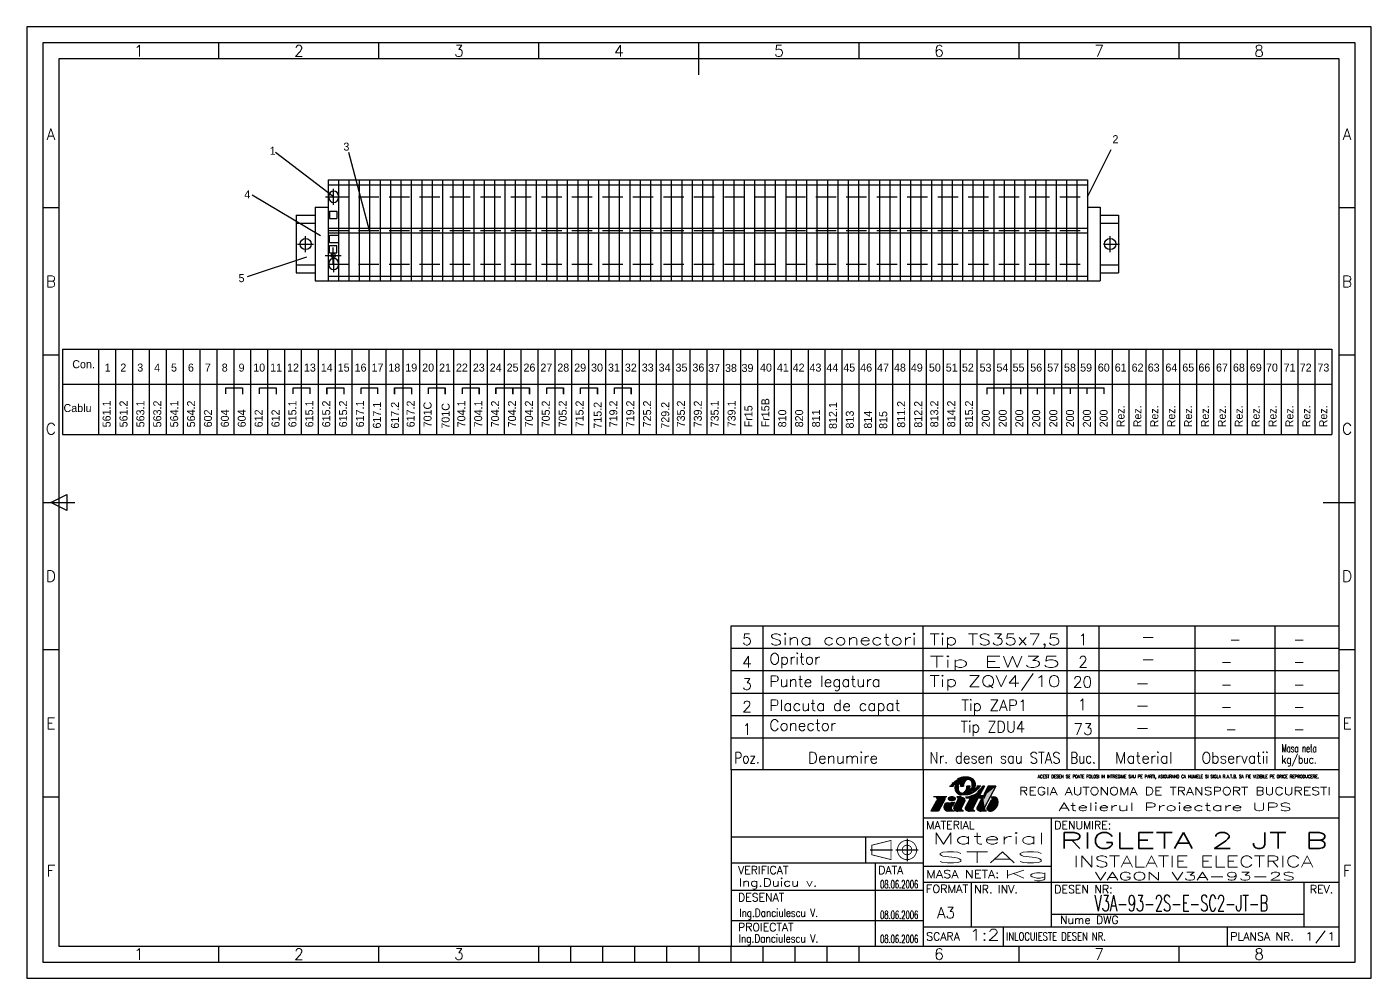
# Model space of a CAD drawing. Header units: millimetres. Extents: x 58 to 478, y 12 to 309.
import ezdxf
from ezdxf.enums import TextEntityAlignment as Align

# ---------------------------------------------------------------- set-up
doc = ezdxf.new("R2010")
doc.units = ezdxf.units.MM
doc.linetypes.add('DASHED2', pattern=[9.525, 6.35, -3.175])
doc.layers.add('LIN_GR', color=3, linetype='Continuous')
doc.layers.add('LIN_SUB', color=7, linetype='Continuous')
doc.styles.add('ISO', font='SIMPLEX.SHX')
doc.styles.add('ISOCP', font='SIMPLEX.SHX')
doc.styles.add('ROMANC', font='romanc')

# ---------------------------------------------------------------- blocks, each defined once
blk = doc.blocks.new('ind3_12')
at = {"color": 70}
for p, q in [((0, 55), (-190, 55)), ((-190, 55), (-190, 0)), ((-130, 55), (-130, 0)), ((-130, 40), (0, 40)), ((-190, 26), (-130, 26))]:
    blk.add_line(p, q, dxfattribs=at)
at = {"color": 40}
for p, q in [((-122.56, 46.63), (-126.68, 46.63)), ((-121.71, 49.9), (-120.46, 49.9)), ((-118.05, 46.63), (-119.46, 46.63)), ((-118.34, 49.9), (-117.36, 49.9)), ((-115.18, 46.28), (-116.74, 43.36)), ((-116.7, 46.63), (-116.29, 46.65)), ((-116.6, 46.28), (-115.18, 46.28)), ((-115.31, 49.9), (-116.29, 49.9)), ((-116.29, 46.65), (-115.69, 46.73)), ((-115.69, 46.73), (-115.27, 46.82)), ((-115.27, 46.82), (-114.78, 46.97)), ((-114.78, 46.97), (-114.27, 47.24)), ((-112.77, 46.28), (-114.38, 43.26)), ((-111.94, 49.9), (-113.19, 49.9)), ((-112.95, 48.16), (-112.68, 48.4)), ((-112.77, 46.28), (-111.36, 46.28)), ((-112.68, 48.4), (-112.61, 48.47)), ((-110.84, 49.9), (-112.41, 46.97)), ((-112.41, 46.97), (-110.99, 46.97)), ((-110.84, 49.9), (-111.36, 49.9)), ((-110.99, 46.97), (-111.36, 46.28)), ((-110.41, 47.32), (-111.15, 45.93)), ((-109.64, 49.9), (-111.01, 47.32)), ((-111.01, 47.32), (-110.41, 47.32)), ((-107.23, 49.9), (-110.77, 43.26)), ((-107.23, 49.9), (-109.64, 49.9)), ((-108.78, 46.63), (-108.09, 46.63)), ((-125.82, 45.38), (-127.54, 42.15)), ((-125.13, 42.15), (-127.54, 42.15)), ((-123.11, 45.94), (-125.13, 42.15)), ((-120.23, 42.15), (-122.21, 42.15)), ((-120.12, 44.91), (-120.81, 43.6)), ((-119.12, 45.67), (-120.36, 43.36)), ((-117.39, 42.15), (-119.15, 42.15)), ((-116.85, 45.42), (-118, 43.26)), ((-117.39, 42.15), (-117.72, 42.33)), ((-113.77, 42.15), (-115.53, 42.15)), ((-113.77, 42.15), (-114.1, 42.33)), ((-111.75, 45.93), (-113.13, 43.36)), ((-110.16, 42.15), (-111.92, 42.15)), ((-111.75, 45.93), (-111.15, 45.93)), ((-110.16, 42.15), (-110.49, 42.33)), ((-108.74, 45.59), (-109.99, 43.26))]:
    blk.add_line(p, q, dxfattribs=at)
at = {"color": 240}
for p, q in [((-90, 40), (-90, 6)), ((-130, 34), (-190, 34)), ((-148, 34), (-148, 26)), ((-146.5, 30), (-139.5, 30)), ((-138.5, 30), (-131.5, 30)), ((-135, 33.5), (-135, 26.5)), ((-145, 26), (-145, 0)), ((-130, 25), (-90, 25)), ((-190, 17.5), (-130, 17.5)), ((-130, 20), (0, 20)), ((-115, 20), (-115, 6)), ((-11, 20), (-11, 6)), ((-90, 10), (-11, 10)), ((-190, 8), (-130, 8)), ((-130, 6), (0, 6)), ((-105, 6), (-105, 0)), ((-35, 6), (-35, 0))]:
    blk.add_line(p, q, dxfattribs=at)
at = {"color": 40}
for points in [[(-114.74, 49.9, 0.04888), (-114.64, 50.37, 0.067418), (-114.64, 50.71, 0.012512), (-114.71, 51.12, 0.046313), (-114.74, 51.23, 0.02866), (-114.83, 51.43, 0.04799), (-114.9, 51.53, 0.027533), (-115.01, 51.65, 0.02878), (-115.12, 51.74, 0.020408), (-115.27, 51.85, 0.028785), (-115.38, 51.91, 0.02307), (-115.48, 51.96, 0.025276), (-115.58, 51.99, 0.029587), (-115.69, 52.01, 0.0261), (-115.8, 52.02, 0.034106), (-115.93, 52.02, 0.03305), (-116.05, 52, 0.031407), (-116.17, 51.97, 0.027201), (-116.3, 51.91, 0.027571), (-116.45, 51.82, 0.032433), (-116.58, 51.73, 0.017982), (-116.7, 51.62, 0.025528), (-116.79, 51.53, 0.009898), (-116.89, 51.41, 0.014131), (-116.96, 51.31, 0.005952), (-117.02, 51.22, 0.007874), (-117.06, 51.15, 0.013516), (-117.13, 51.03, 0.012262), (-117.2, 50.9, 0.010996), (-117.25, 50.78, 0.020912), (-117.28, 50.71, 0.006638), (-117.28, 50.69, 0.003922), (-117.3, 50.64, 0.014081), (-117.33, 50.52, 0.011261), (-117.36, 50.37, 0.018498), (-117.36, 50.34, 0.00311), (-117.38, 50.18, 0.039527), (-117.38, 50.07, 0.0256), (-117.36, 49.9)], [(-113.68, 49.9, 0.047001), (-113.61, 50.39, 0.072657), (-113.64, 50.71, 0.024176), (-113.81, 51.3, 0.05712), (-113.92, 51.53, 0.02409), (-114.05, 51.71, 0.014395), (-114.28, 51.99, 0.046768), (-114.45, 52.15, 0.031027), (-114.74, 52.35)], [(-119.97, 49.9, 0.047001), (-120.05, 49.4, 0.072657), (-120.01, 49.08, 0.024176), (-119.84, 48.49, 0.05712), (-119.73, 48.26, 0.02409), (-119.6, 48.09, 0.014395), (-119.38, 47.81, 0.046768), (-119.2, 47.65, 0.031027), (-118.91, 47.44)], [(-118.91, 49.9, 0.04888), (-119.02, 49.43, 0.067418), (-119.01, 49.08, 0.012512), (-118.94, 48.67, 0.046313), (-118.91, 48.56, 0.02866), (-118.82, 48.37, 0.04799), (-118.75, 48.26, 0.027533), (-118.64, 48.15, 0.02878), (-118.53, 48.05, 0.020408), (-118.39, 47.95, 0.028785), (-118.28, 47.88, 0.02307), (-118.17, 47.84, 0.025276), (-118.07, 47.8, 0.029587), (-117.97, 47.78, 0.0261), (-117.85, 47.77, 0.034106), (-117.73, 47.77, 0.03305), (-117.6, 47.79, 0.031407), (-117.48, 47.83, 0.027201), (-117.36, 47.88, 0.027571), (-117.2, 47.97, 0.032433), (-117.07, 48.06, 0.017982), (-116.95, 48.18, 0.025528), (-116.87, 48.26, 0.009898), (-116.76, 48.39, 0.014131), (-116.7, 48.48, 0.005952), (-116.63, 48.57, 0.007874), (-116.59, 48.64, 0.013516), (-116.52, 48.76, 0.012262), (-116.45, 48.9, 0.010996), (-116.4, 49.02, 0.020912), (-116.38, 49.08, 0.006638), (-116.37, 49.11, 0.003922), (-116.35, 49.16, 0.014081), (-116.32, 49.28, 0.011261), (-116.29, 49.42, 0.018498), (-116.29, 49.45, 0.00311), (-116.27, 49.61, 0.039527), (-116.27, 49.73, 0.0256), (-116.29, 49.9)]]:
    blk.add_lwpolyline(points, format="xyb", dxfattribs=at)
at = {"color": 40, "flags": 128}
blk.add_lwpolyline([(-108.71, 42.18, 0.07519), (-108.1, 42.37, 0.103495), (-107.27, 43.01, 0.091904), (-106.74, 43.94, 0.085107), (-106.54, 45.08, 0.085107)], format="xyb", dxfattribs=at)
at = {"color": 240}
for points in [[(-146, 31.5, 0.25, 0.25, 0), (-140, 33, 0.25, 0.25, 0), (-140, 27, 0.25, 0.25, 0), (-146, 28.5, 0.25, 0.25, 0)], [(-135, 31.5, 0.25, 0.25, 1), (-135, 28.5, 0.25, 0.25, 1)]]:
    blk.add_lwpolyline(points, format="xyseb", close=True, dxfattribs=at)
blk.add_lwpolyline([(-135, 33, 0.25, 0.25, 1), (-135, 27, 0.25, 0.25, 1), (-135, 33, 0.25, 0.25, 1)], format="xyseb", dxfattribs=at)
at = {"color": 40}
for centre, radius, start, end in [((-96.55, 26.7), 34.29, 134.6817, 135.4865), ((-117.71, 49.53), 2.3, 144.0002, 170.76), ((-117.8, 49.83), 2.74, 113.911, 122.24), ((-115.81, 45.34), 7.65, 108.9325, 113.911), ((-115.07, 49.86), 3.27, 161.7905, 179.2848), ((-117.59, 50.52), 2.17, 96.8211, 108.9325), ((-116.41, 40.67), 12.1, 91.6964, 96.8211), ((-116.61, 47.25), 5.51, 78.6042, 91.6964), ((-116, 50.28), 2.42, 58.8019, 78.6042), ((-119.73, 46), 0.689, 331.9275, 66.4849), ((-117.66, 49.52), 2.42, 238.8019, 258.6042), ((-118.58, 49.94), 3.27, 341.7905, 359.2848), ((-115.94, 50.27), 2.3, 324.0002, 350.76), ((-145.94, 81.79), 47.13, 315, 315.973), ((-113.12, 49.86), 0.893, 316.8981, 318.6566), ((-115.09, 51.98), 4.23, 315.973, 321.3402), ((-122.28, 57.73), 13.43, 321.3402, 324.353), ((-108.09, 45.08), 1.55, 0, 90), ((-122.21, 43.44), 1.29, 94.5979, 270), ((-177.94, 750.15), 707.62, 274.50891, 274.68697), ((-120.23, 42.84), 0.689, 201.8729, 270), ((-119.75, 43.03), 0.689, 151.9275, 234.4615), ((-119.15, 43.87), 1.72, 234.4615, 270), ((-117.39, 42.94), 0.689, 151.9275, 241.9275), ((-116.14, 43.03), 0.689, 151.9275, 234.4615), ((-115.53, 43.87), 1.72, 234.4615, 270), ((-113.78, 42.94), 0.689, 151.9275, 241.9275), ((-112.52, 43.03), 0.689, 151.9275, 234.4615), ((-111.92, 43.87), 1.72, 234.4615, 270), ((-110.16, 42.94), 0.689, 151.9275, 241.9275), ((-109.38, 42.94), 0.689, 151.9275, 242.7821), ((-108.99, 43.7), 1.55, 242.7821, 280.2311)]:
    blk.add_arc(centre, radius, start, end, dxfattribs=at)
blk.add_point((0, 0))
for points in [[(-121.71, 49.9), (-120.46, 49.9), (-121.21, 50.52), (-120.18, 50.33)], [(-121.21, 50.52), (-120.18, 50.33), (-120.72, 51.03), (-119.93, 50.59)], [(-120.72, 51.03), (-119.93, 50.59), (-120.22, 51.49), (-119.57, 50.88)], [(-120.22, 51.49), (-119.57, 50.88), (-119.6, 51.93), (-118.18, 50.88)], [(-119.84, 50.38), (-118.6, 50.45), (-119.97, 49.9), (-118.91, 49.9)], [(-119.57, 50.88), (-118.18, 50.88), (-119.84, 50.38), (-118.6, 50.45)], [(-119.6, 51.93), (-118.18, 50.88), (-118.87, 52.35), (-118.18, 50.88)], [(-118.87, 52.35), (-118.18, 50.88), (-118.21, 52.6), (-118.18, 50.88)], [(-117.31, 50.61), (-118.27, 50.54), (-117.37, 50.27), (-118.32, 50.22)], [(-117.09, 51.1), (-118.18, 50.88), (-117.31, 50.61), (-118.27, 50.54)], [(-118.21, 52.6), (-118.18, 50.88), (-117.81, 52.68), (-118.18, 50.88)], [(-116.87, 52.76), (-118.18, 50.88), (-116.31, 52.75), (-118.18, 50.88)], [(-117.81, 52.68), (-118.18, 50.88), (-116.87, 52.76), (-118.18, 50.88)], [(-116.08, 51.99), (-116.31, 52.75), (-116.62, 51.7), (-118.18, 50.88)], [(-116.62, 51.7), (-118.18, 50.88), (-117.09, 51.1), (-118.18, 50.88)], [(-115.84, 51.99), (-116.08, 51.99), (-116.32, 51.86)], [(-116.31, 52.75), (-115.41, 52.63), (-115.84, 52.71)], [(-115.54, 51.98), (-115.41, 52.63), (-116.08, 51.99), (-116.31, 52.75)], [(-115.84, 51.99), (-115.54, 51.98), (-115.91, 51.97), (-115.51, 51.96)], [(-115.73, 51.96), (-115.33, 51.85), (-115.51, 51.96)], [(-115.09, 51.72), (-114.87, 52.42), (-115.54, 51.98), (-115.41, 52.63)], [(-115.41, 52.63), (-114.87, 52.42), (-115.11, 52.53)], [(-114.87, 51.48), (-114.18, 51.87), (-115.09, 51.72), (-114.87, 52.42)], [(-114.87, 52.42), (-114.18, 51.87), (-114.48, 52.17)], [(-114.68, 50.99), (-113.86, 51.41), (-114.87, 51.48), (-114.18, 51.87)], [(-114.63, 50.55), (-113.67, 50.85), (-114.68, 50.99), (-113.86, 51.41)], [(-114.65, 50.25), (-113.62, 50.26), (-114.63, 50.55), (-113.67, 50.85)], [(-113.67, 50.85), (-113.62, 50.26), (-113.61, 50.56)], [(-126.68, 46.63), (-122.56, 46.63), (-126.26, 46.53), (-122.84, 46.34)], [(-126.26, 46.53), (-122.84, 46.34), (-125.96, 46.29), (-123.05, 46.05)], [(-123.05, 46.05), (-125.96, 46.29), (-123.11, 45.94), (-125.77, 45.87)], [(-122.2, 46.34), (-122.22, 45.73), (-122.28, 46.18), (-122.28, 45.84)], [(-122.07, 46.5), (-122.04, 45.53), (-122.2, 46.34), (-122.22, 45.73)], [(-121.94, 46.59), (-121.9, 45.43), (-122.07, 46.5), (-122.04, 45.53)], [(-121.78, 46.68), (-121.71, 45.34), (-121.94, 46.59), (-121.9, 45.43)], [(-121.62, 46.75), (-121.56, 45.28), (-121.78, 46.68), (-121.71, 45.34)], [(-121.46, 46.79), (-121.43, 45.25), (-121.62, 46.75), (-121.56, 45.28)], [(-121.33, 46.82), (-121.31, 45.23), (-121.46, 46.79), (-121.43, 45.25)], [(-121.21, 46.83), (-121.2, 45.22), (-121.33, 46.82), (-121.31, 45.23)], [(-121.21, 46.83), (-121.1, 46.84), (-121.09, 45.21)], [(-121.09, 45.21), (-120.9, 45.21), (-121.21, 46.83), (-121.2, 45.22)], [(-121.1, 46.84), (-120.91, 46.84), (-121.09, 45.21), (-120.9, 45.21)], [(-120.9, 45.21), (-120.91, 46.84), (-120.81, 45.22), (-120.81, 46.83)], [(-120.81, 45.22), (-120.81, 46.83), (-120.68, 45.23), (-120.69, 46.82)], [(-120.68, 45.23), (-120.69, 46.82), (-120.56, 45.25), (-120.55, 46.79)], [(-120.56, 45.25), (-120.55, 46.79), (-120.42, 45.29), (-120.43, 46.76)], [(-120.42, 45.29), (-120.43, 46.76), (-120.27, 45.34), (-120.27, 46.7)], [(-120.27, 45.34), (-120.27, 46.7), (-120.14, 45.41), (-120.13, 46.63)], [(-120.14, 45.41), (-120.13, 46.63), (-119.97, 45.52), (-119.99, 46.54)], [(-119.97, 49.9), (-118.91, 49.9), (-120.05, 49.4), (-119, 49.53)], [(-120.05, 49.4), (-119, 49.53), (-119.94, 48.79), (-119, 49.02)], [(-120.05, 49.4), (-119.94, 48.79), (-120.04, 49.24)], [(-120.04, 49.24), (-119.94, 48.79), (-120.03, 49.13)], [(-119.97, 45.52), (-119.99, 46.54), (-119.84, 45.65), (-119.88, 46.44)], [(-119.94, 48.79), (-119, 49.02), (-119.72, 48.25), (-118.92, 48.6)], [(-119.84, 45.65), (-119.88, 46.44), (-119.74, 45.8), (-119.77, 46.3)], [(-119.74, 45.8), (-119.77, 46.3), (-119.71, 45.9), (-119.72, 46.2)], [(-119.72, 48.25), (-118.92, 48.6), (-119.33, 47.76), (-118.75, 48.27)], [(-119.72, 46.2), (-119.71, 45.9), (-119.7, 46.13), (-119.69, 46.02)], [(-119.46, 46.63), (-118.05, 46.63), (-119.08, 46.21), (-117.05, 46.31)], [(-119.33, 47.76), (-118.75, 48.27), (-118.77, 47.37), (-118.43, 47.98)], [(-119.25, 46.4), (-119.09, 46.04), (-119.08, 46.21)], [(-119.08, 46.21), (-117.05, 46.31), (-119.12, 45.67), (-116.78, 45.9)], [(-118.77, 47.37), (-118.43, 47.98), (-118.32, 47.19), (-118.12, 47.82)], [(-117.37, 50.27), (-118.32, 50.22), (-117.36, 49.9), (-118.34, 49.9)], [(-118.32, 47.19), (-118.12, 47.82), (-117.71, 47.07), (-117.72, 47.77)], [(-118.05, 46.63), (-117.05, 46.31), (-117.7, 46.59), (-117.41, 46.5)], [(-117.71, 47.07), (-117.72, 47.77), (-117.14, 47.03), (-117.33, 47.9)], [(-117.14, 47.03), (-117.33, 47.9), (-116.45, 47.06), (-117.04, 48.09)], [(-117.05, 46.31), (-116.78, 45.9), (-116.88, 46.12)], [(-116.45, 47.06), (-117.04, 48.09), (-115.94, 47.1), (-116.74, 48.42)], [(-116.7, 48.48), (-115.12, 47.31), (-116.74, 48.42)], [(-116.7, 48.48), (-116.7, 48.48), (-116.74, 48.42)], [(-115.94, 47.1), (-116.74, 48.42), (-115.12, 47.31), (-116.74, 48.42)], [(-115.18, 46.28), (-112.77, 46.28), (-116.74, 43.36), (-114.38, 43.26)], [(-116.45, 48.9), (-115.12, 47.31), (-116.7, 48.48)], [(-116.22, 46.66), (-116.7, 46.63), (-116.6, 46.28)], [(-116.6, 46.28), (-111.36, 46.28), (-116.22, 46.66), (-112.41, 46.97)], [(-116.4, 49.03), (-115.48, 48.92), (-116.45, 48.9), (-115.12, 47.31)], [(-116.29, 49.44), (-115.35, 49.44), (-116.4, 49.03), (-115.48, 48.92)], [(-116.29, 49.9), (-115.31, 49.9), (-116.29, 49.44), (-115.35, 49.44)], [(-116.22, 46.66), (-115.25, 46.82), (-115, 46.76)], [(-115.48, 48.92), (-114.09, 48.92), (-115.01, 49.4), (-113.85, 49.33)], [(-115.48, 48.92), (-114.59, 48.13), (-115.12, 47.31)], [(-115.48, 48.92), (-114.09, 48.92), (-114.18, 47.78), (-115.12, 47.31)], [(-115.25, 46.82), (-114.79, 46.97), (-115, 46.76)], [(-115.01, 49.4), (-113.85, 49.33), (-114.75, 49.87), (-113.72, 49.72)], [(-115, 46.76), (-115, 46.76), (-114.79, 46.97), (-114.45, 46.8)], [(-114.35, 47.19), (-112.41, 46.97), (-114.79, 46.97), (-114.45, 46.8)], [(-114.75, 49.87), (-113.72, 49.72), (-114.65, 50.25), (-113.62, 50.26)], [(-114.09, 48.92), (-114.18, 47.78), (-114.59, 48.13)], [(-113.9, 47.46), (-112.41, 46.97), (-114.35, 47.19), (-112.41, 46.97)], [(-114.09, 48.92), (-113.61, 48.17), (-114.18, 47.78)], [(-113.69, 49.23), (-112.95, 48.75), (-114.09, 48.92), (-113.61, 48.17)], [(-113.49, 47.75), (-113.9, 47.46), (-112.41, 46.97)], [(-113.4, 49.55), (-112.44, 49.28), (-113.69, 49.23), (-112.95, 48.75)], [(-113.03, 48.1), (-112.41, 46.97), (-113.49, 47.75), (-112.41, 46.97)], [(-113.19, 49.9), (-111.94, 49.9), (-113.4, 49.55), (-112.44, 49.28)], [(-112.65, 48.42), (-112.41, 46.97), (-113.03, 48.1), (-112.41, 46.97)], [(-112.22, 48.86), (-112.41, 46.97), (-112.65, 48.42), (-112.41, 46.97)], [(-111.36, 49.9), (-110.84, 49.9), (-111.76, 49.37), (-112.41, 46.97)], [(-111.76, 49.37), (-112.41, 46.97), (-112.22, 48.86), (-112.41, 46.97)], [(-112.41, 46.97), (-110.99, 46.97), (-111.36, 46.28)], [(-110.41, 47.32), (-107.23, 49.9), (-111.15, 45.93), (-110.73, 43.34)], [(-109.64, 49.9), (-107.23, 49.9), (-111.01, 47.32), (-110.41, 47.32)], [(-108.78, 46.63), (-108.43, 46.63), (-108.69, 46.43), (-108.49, 46.44)], [(-108.74, 45.59), (-108.09, 46.63), (-108.66, 45.8)], [(-108.74, 45.59), (-106.98, 46.16), (-108.09, 46.63)], [(-108.69, 46.43), (-108.49, 46.44), (-108.64, 46.23), (-108.56, 46.21)], [(-108.43, 46.63), (-108.63, 46.02), (-108.09, 46.63), (-108.66, 45.8)], [(-108.66, 45.8), (-108.66, 45.8), (-108.43, 46.63), (-108.63, 46.02)], [(-108.64, 46.23), (-108.56, 46.21), (-108.63, 46.02)], [(-108.09, 46.63), (-106.98, 46.16), (-107.61, 46.55), (-107.23, 46.37)], [(-125.82, 45.38), (-123.11, 45.94), (-127.54, 42.15), (-125.13, 42.15)], [(-125.76, 45.63), (-123.11, 45.94), (-125.82, 45.38)], [(-125.77, 45.87), (-123.11, 45.94), (-125.76, 45.63), (-123.11, 45.94)], [(-123.17, 44.3), (-120.81, 43.6), (-123.49, 43.38), (-120.95, 43.16)], [(-123.17, 44.3), (-123.49, 43.38), (-123.29, 44.14), (-123.45, 43.79)], [(-123.49, 43.38), (-120.95, 43.16), (-123.49, 43.38), (-120.87, 42.58)], [(-123.49, 43.38), (-123.1, 42.51), (-123.42, 43), (-123.25, 42.69)], [(-123.49, 43.38), (-120.87, 42.58), (-123.1, 42.51), (-120.62, 42.27)], [(-122.31, 44.73), (-120.12, 44.91), (-123.17, 44.3), (-120.81, 43.6)], [(-122.31, 44.73), (-123.17, 44.3), (-122.7, 44.64), (-123.04, 44.43)], [(-123.1, 42.51), (-122.21, 42.15), (-122.93, 42.37), (-122.61, 42.22)], [(-123.1, 42.51), (-120.62, 42.27), (-122.21, 42.15), (-120.23, 42.15)], [(-122.28, 46.18), (-122.28, 45.84), (-122.31, 46.03)], [(-120.42, 42.88), (-120.36, 43.36), (-120.43, 43.1)], [(-120.36, 43.36), (-116.85, 45.42), (-120.42, 42.88), (-118, 43.26)], [(-120.42, 42.88), (-118, 43.26), (-120.15, 42.47), (-118.06, 42.75)], [(-120.15, 42.47), (-120.42, 42.88), (-120.32, 42.64)], [(-119.12, 45.67), (-116.78, 45.9), (-120.36, 43.36), (-116.85, 45.42)], [(-120.15, 42.47), (-118.06, 42.75), (-119.15, 42.15), (-117.72, 42.33)], [(-119.15, 42.15), (-120.15, 42.47), (-119.72, 42.25)], [(-119.15, 42.15), (-117.72, 42.33), (-117.39, 42.15)], [(-118.02, 43.03), (-117.9, 42.55), (-118.06, 42.75)], [(-116.78, 45.9), (-116.85, 45.42), (-116.77, 45.67)], [(-116.74, 43.36), (-116.81, 42.88), (-116.82, 43.14)], [(-116.74, 43.36), (-114.38, 43.26), (-116.81, 42.88), (-114.44, 42.75)], [(-116.52, 42.46), (-116.81, 42.88), (-116.71, 42.66)], [(-116.81, 42.88), (-114.44, 42.75), (-116.52, 42.46), (-114.12, 42.34)], [(-115.53, 42.15), (-116.54, 42.47), (-116.1, 42.25)], [(-116.52, 42.46), (-114.12, 42.34), (-115.53, 42.15), (-113.77, 42.15)], [(-114.42, 42.94), (-114.29, 42.55), (-114.44, 42.75)], [(-114.36, 43.31), (-114.4, 43.15), (-114.38, 43.26)], [(-113.13, 43.36), (-113.19, 42.89), (-113.2, 43.13)], [(-113.13, 43.36), (-110.77, 43.26), (-113.19, 42.89)], [(-113.19, 42.89), (-110.77, 43.26), (-110.82, 42.72)], [(-112.92, 42.47), (-113.19, 42.89), (-113.1, 42.66)], [(-113.19, 42.89), (-110.82, 42.72), (-112.92, 42.47)], [(-111.75, 45.93), (-111.15, 45.93), (-113.13, 43.36), (-110.77, 43.26)], [(-112.92, 42.47), (-110.82, 42.72), (-111.92, 42.15)], [(-111.92, 42.15), (-112.92, 42.47), (-112.49, 42.25)], [(-110.82, 42.72), (-111.92, 42.15), (-110.49, 42.33)], [(-110.49, 42.33), (-110.16, 42.15), (-111.92, 42.15)], [(-111.15, 45.93), (-110.77, 43.26), (-110.73, 43.34)], [(-110.8, 42.98), (-110.66, 42.53), (-110.82, 42.72)], [(-110.73, 43.34), (-110.78, 43.14), (-110.77, 43.26)], [(-109.99, 43.26), (-110.04, 42.73), (-110.07, 42.99)], [(-110.04, 42.73), (-109.99, 43.26), (-109.7, 42.32)], [(-109.7, 42.32), (-110.04, 42.73), (-109.91, 42.5)], [(-109.99, 43.26), (-108.74, 45.59), (-106.74, 43.94)], [(-109.99, 43.26), (-107.27, 43.01), (-106.74, 43.94)], [(-109.99, 43.26), (-108.1, 42.37), (-107.27, 43.01)], [(-109.99, 43.26), (-108.71, 42.18), (-108.1, 42.37)], [(-109.99, 43.26), (-109.7, 42.32), (-108.71, 42.18)], [(-108.71, 42.18), (-109.7, 42.32), (-109.23, 42.17)], [(-109.7, 42.32), (-109.7, 42.32), (-108.71, 42.18)], [(-108.74, 45.59), (-106.54, 45.08), (-106.98, 46.16)], [(-108.74, 45.59), (-106.74, 43.94), (-106.54, 45.08)], [(-107.27, 43.01), (-108.1, 42.37), (-107.66, 42.64)], [(-106.74, 43.94), (-107.27, 43.01), (-106.96, 43.45)], [(-106.98, 46.16), (-106.54, 45.08), (-106.83, 45.98), (-106.62, 45.57)], [(-106.54, 45.08), (-106.74, 43.94), (-106.59, 44.51)]]:
    blk.add_solid(points, dxfattribs=at)
at = {"color": 40, "style": 'ISO', "width": 0.77078}
blk.add_text('ACEST DESEN SE POATE FOLOSI IN INTREGIME SAU PE PARTI, ASIGURAND CA NUMELE SI SIGLA R.A.T.B. SA FIE VIZIBILE PE ORICE REPRODUCERE.', height=1, dxfattribs=at).set_placement((-94.13, 52.45), (-6.3, 52.45), align=Align.FIT)
at = {"color": 240}
for s, style, width, p, p2 in [('REGIA AUTONOMA DE TRANSPORT BUCURESTI', 'ROMANC', 1.063101, (-100.04, 47.17), (-2.58, 47.17)), ('Atelierul Proiectare UPS', 'ROMANC', 1.425107, (-87.65, 42.18), (-14.86, 42.18)), ('MASA NETA:', 'ISO', 1.009422, (-129, 21.25), (-106.17, 21.25)), ('FORMAT', 'ISO', 0.917397, (-129.11, 16.61), (-115.89, 16.61)), ('INLOCUIESTE DESEN NR.', 'ISO', 0.687691, (-104, 1.75), (-72.89, 1.75))]:
    blk.add_text(s, height=2.5, dxfattribs=dict(at, style=style, width=width)).set_placement(p, p2, align=Align.FIT)
at = {"color": 240, "style": 'ISO'}
for s, p in [('MATERIAL', (-129, 36.5)), ('DENUMIRE:', (-89, 36.5)), ('VERIFICAT', (-187.81, 22.5)), ('DATA', (-144, 22.5)), ('NR. INV.', (-114, 16.5)), ('DESEN NR:', (-89, 16.5)), ('DESENAT', (-187.81, 13.97)), ('PROIECTAT', (-187.81, 4.66)), ('SCARA', (-129, 1.75)), ('PLANSA NR.', (-34, 1.75))]:
    blk.add_text(s, height=2.5, dxfattribs=at).set_placement(p)
blk.add_text('REV.', height=2.5, dxfattribs=at).set_placement((-5.5, 17.75), align=Align.MIDDLE)
at = {"color": 50, "style": 'ISO'}
for tag, height, width, p, p2 in [('MATERIAL', 3.5, 1.837708, (-127.1, 31.84), (-91.87, 31.84)), ('STAS_MATERIAL', 3.5, 2.784754, (-126.09, 25.95), (-91.75, 25.95)), ('ANSAMBLU', 3.5, 2.48631, (-83.01, 24.67), (-8.01, 24.67)), ('VERIFICAT', 2.5, 0.86708, (-187.61, 18.63), (-163.04, 18.63)), ('DESENAT', 2.5, 1.026691, (-187.39, 9.14), (-162.83, 9.14)), ('SCARA', 3.5, 1.565143, (-115.5, 1.75), (-106.11, 1.75)), ('PROIECTAT', 2.5, 1.037581, (-187.61, 1.12), (-162.78, 1.12))]:
    blk.add_attdef(tag, text='', height=height, dxfattribs=dict(at, width=width)).set_placement(p, p2, align=Align.FIT)
at = {"color": 70, "style": 'ISO'}
for tag, width, p, p2 in [('DENUMIRE_DESEN', 1.844561, (-87.29, 30.44), (-3.41, 30.44)), ('NUMAR_DESEN', 1.112195, (-76.49, 10.87), (-22.2, 10.87))]:
    blk.add_attdef(tag, text='', height=5, dxfattribs=dict(at, width=width)).set_placement(p, p2, align=Align.FIT)
at = {"color": 240, "style": 'ISO'}
for tag, width, p, p2 in [('MASA', 3.701178, (-105.03, 21.25), (-90.49, 21.25)), ('SUBANSAMBLU', 3.628523, (-76.35, 20.58), (-13.71, 20.58)), ('DATA', 0.588678, (-143.42, 18.04), (-131.51, 18.04)), ('DATA', 0.588678, (-143.42, 8.49), (-131.51, 8.49)), ('PLANSA', 1.983142, (-10.91, 1.75), (-0.76, 1.75)), ('DATA', 0.588678, (-143.42, 0.97), (-131.51, 0.97))]:
    blk.add_attdef(tag, text='', height=2.5, dxfattribs=dict(at, width=width)).set_placement(p, p2, align=Align.FIT)
at = {"color": 50, "style": 'ISO'}
blk.add_attdef('FORMAT', text='', height=3.5, dxfattribs=at).set_placement((-122.83, 8.67), align=Align.CENTER)
at = {"color": 240, "style": 'ISO'}
blk.add_attdef('NUME_DWG', (-87.2, 6.95), '', height=2.5, dxfattribs=at)

msp = doc.modelspace()

# ---------------------------------------------------------------- linework, layer by layer
at = {"color": 70}
for p, q in [((118.37, 299.23), (118.37, 304.23)), ((168.37, 299.23), (168.37, 304.23)), ((218.37, 299.23), (218.37, 304.23)), ((268.37, 294.23), (268.37, 304.23)), ((318.37, 299.23), (318.37, 304.23)), ((368.37, 299.23), (368.37, 304.23)), ((418.37, 299.23), (418.37, 304.23)), ((68.37, 252.73), (63.37, 252.73)), ((473.37, 252.73), (468.37, 252.73)), ((68.37, 206.73), (63.37, 206.73)), ((473.37, 206.73), (468.37, 206.73)), ((63.37, 160.73), (73.37, 160.73)), ((65.87, 160.73), (70.87, 163.23)), ((70.87, 158.23), (65.87, 160.73)), ((70.87, 163.23), (70.87, 158.23)), ((463.37, 160.73), (473.37, 160.73)), ((68.37, 114.73), (63.37, 114.73)), ((473.37, 114.73), (468.37, 114.73)), ((68.37, 68.73), (63.37, 68.73)), ((473.37, 68.73), (468.37, 68.73)), ((118.37, 17.23), (118.37, 22.23)), ((168.37, 17.23), (168.37, 22.23)), ((218.37, 17.23), (218.37, 22.23)), ((228.37, 17.23), (228.37, 22.23)), ((238.37, 17.23), (238.37, 22.23)), ((248.37, 17.23), (248.37, 22.23)), ((258.37, 17.23), (258.37, 22.23)), ((268.37, 22.23), (268.37, 17.23)), ((278.37, 17.23), (278.37, 22.23)), ((288.37, 17.23), (288.37, 22.23)), ((298.37, 17.23), (298.37, 22.23)), ((308.37, 17.23), (308.37, 22.23)), ((318.37, 17.23), (318.37, 22.23)), ((368.37, 17.23), (368.37, 22.23)), ((418.37, 17.23), (418.37, 22.23)), ((218.37, 17.23), (318.37, 17.23))]:
    msp.add_line(p, q, dxfattribs=at)
at = {"color": 1}
for p, q in [((154.22, 256.19), (136.1, 270)), ((165.47, 245.69), (158.92, 270)), ((389.72, 256.19), (397.11, 270.98)), ((150.14, 243.95), (128.74, 256.67)), ((154.22, 253.69), (154.22, 258.69)), ((151.72, 256.19), (156.72, 256.19)), ((145.78, 237.38), (127.19, 231.18)), ((154.22, 237.69), (154.22, 232.69)), ((278.37, 122.23), (468.37, 122.23)), ((278.37, 115.23), (468.37, 115.23)), ((278.37, 108.23), (468.37, 108.23)), ((278.37, 101.23), (468.37, 101.23)), ((278.37, 94.23), (468.37, 94.23))]:
    msp.add_line(p, q, dxfattribs=at)
at = {"color": 2}
for p, q in [((152.47, 261.44), (389.72, 261.44)), ((152.47, 261.44), (152.47, 229.94)), ((155.72, 261.44), (155.72, 229.94)), ((158.97, 261.44), (158.97, 229.94)), ((162.22, 261.44), (162.22, 229.94)), ((165.47, 261.44), (165.47, 229.94)), ((168.72, 261.44), (168.72, 229.94)), ((171.97, 261.44), (171.97, 229.94)), ((175.22, 261.44), (175.22, 229.94)), ((178.47, 261.44), (178.47, 229.94)), ((181.72, 261.44), (181.72, 229.94)), ((184.97, 261.44), (184.97, 229.94)), ((188.22, 261.44), (188.22, 229.94)), ((191.47, 261.44), (191.47, 229.94)), ((194.72, 261.44), (194.72, 229.94)), ((197.97, 261.44), (197.97, 229.94)), ((201.22, 261.44), (201.22, 229.94)), ((204.47, 261.44), (204.47, 229.94)), ((207.72, 261.44), (207.72, 229.94)), ((210.97, 261.44), (210.97, 229.94)), ((214.22, 261.44), (214.22, 229.94)), ((217.47, 261.44), (217.47, 229.94)), ((220.72, 261.44), (220.72, 229.94)), ((223.97, 261.44), (223.97, 229.94)), ((227.22, 261.44), (227.22, 229.94)), ((230.47, 261.44), (230.47, 229.94)), ((233.72, 261.44), (233.72, 229.94)), ((236.97, 261.44), (236.97, 229.94)), ((240.22, 261.44), (240.22, 229.94)), ((243.47, 261.44), (243.47, 229.94)), ((246.72, 261.44), (246.72, 229.94)), ((249.97, 261.44), (249.97, 229.94)), ((253.22, 261.44), (253.22, 229.94)), ((256.47, 261.44), (256.47, 229.94)), ((259.72, 261.44), (259.72, 229.94)), ((262.97, 261.44), (262.97, 229.94)), ((266.22, 261.44), (266.22, 229.94)), ((269.47, 261.44), (269.47, 229.94)), ((272.72, 261.44), (272.72, 229.94)), ((275.97, 261.44), (275.97, 229.94)), ((279.22, 261.44), (279.22, 229.94)), ((282.47, 261.44), (282.47, 229.94)), ((285.72, 261.44), (285.72, 229.94)), ((288.97, 261.44), (288.97, 229.94)), ((292.22, 261.44), (292.22, 229.94)), ((295.47, 261.44), (295.47, 229.94)), ((298.72, 261.44), (298.72, 229.94)), ((301.97, 261.44), (301.97, 229.94)), ((305.22, 261.44), (305.22, 229.94)), ((308.47, 261.44), (308.47, 229.94)), ((311.72, 261.44), (311.72, 229.94)), ((314.97, 261.44), (314.97, 229.94)), ((318.22, 261.44), (318.22, 229.94)), ((321.47, 261.44), (321.47, 229.94)), ((324.72, 261.44), (324.72, 229.94)), ((327.97, 261.44), (327.97, 229.94)), ((331.22, 261.44), (331.22, 229.94)), ((334.47, 261.44), (334.47, 229.94)), ((337.72, 261.44), (337.72, 229.94)), ((340.97, 261.44), (340.97, 229.94)), ((344.22, 261.44), (344.22, 229.94)), ((347.47, 261.44), (347.47, 229.94)), ((350.72, 261.44), (350.72, 229.94)), ((353.97, 261.44), (353.97, 229.94)), ((357.22, 261.44), (357.22, 229.94)), ((360.47, 261.44), (360.47, 229.94)), ((363.72, 261.44), (363.72, 229.94)), ((366.97, 261.44), (366.97, 229.94)), ((370.22, 261.44), (370.22, 229.94)), ((373.47, 261.44), (373.47, 229.94)), ((376.72, 261.44), (376.72, 229.94)), ((379.97, 261.44), (379.97, 229.94)), ((383.22, 261.44), (383.22, 229.94)), ((386.47, 261.44), (386.47, 229.94)), ((389.72, 261.44), (389.72, 229.94)), ((152.47, 259.94), (389.72, 259.94)), ((152.72, 255.94), (152.72, 256.44)), ((148.47, 252.94), (148.47, 229.94)), ((148.47, 252.94), (152.47, 252.94)), ((389.72, 252.94), (393.72, 252.94)), ((393.72, 252.94), (393.72, 229.94)), ((142.47, 250.44), (148.47, 250.44)), ((142.47, 250.44), (142.47, 232.44)), ((142.47, 247.94), (148.47, 247.94)), ((152.97, 251.69), (152.97, 249.44)), ((152.97, 251.69), (155.22, 251.69)), ((152.97, 249.44), (155.22, 249.44)), ((155.22, 251.69), (155.22, 249.44)), ((393.72, 250.44), (399.47, 250.44)), ((393.72, 247.94), (399.47, 247.94)), ((399.47, 250.44), (399.47, 232.44)), ((152.47, 246.44), (389.72, 246.44)), ((152.47, 244.94), (389.72, 244.94)), ((152.97, 244.19), (155.72, 244.19)), ((152.97, 241.94), (155.72, 241.94)), ((152.97, 238.69), (152.97, 240.94)), ((152.97, 240.94), (155.22, 240.94)), ((155.22, 238.69), (155.22, 240.94)), ((152.72, 235.44), (152.72, 234.94)), ((152.97, 238.69), (155.22, 238.69)), ((142.47, 234.94), (148.47, 234.94)), ((142.47, 232.44), (148.47, 232.44)), ((152.47, 231.44), (389.72, 231.44)), ((393.72, 234.94), (399.47, 234.94)), ((393.72, 232.44), (399.47, 232.44)), ((148.47, 229.94), (389.72, 229.94)), ((389.72, 229.94), (393.72, 229.94)), ((69.46, 208.59), (466.05, 208.59)), ((69.46, 208.59), (69.46, 181.99)), ((80.79, 208.59), (80.79, 181.99)), ((86.07, 208.59), (86.07, 181.99)), ((91.34, 208.59), (91.34, 181.99)), ((96.62, 208.59), (96.62, 181.99)), ((101.9, 208.59), (101.9, 181.99)), ((107.18, 208.59), (107.18, 181.99)), ((112.45, 208.59), (112.45, 181.99)), ((117.73, 208.59), (117.73, 181.99)), ((123.01, 208.59), (123.01, 181.99)), ((128.29, 208.59), (128.29, 181.99)), ((133.56, 208.59), (133.56, 181.99)), ((138.84, 208.59), (138.84, 181.99)), ((144.12, 208.59), (144.12, 181.99)), ((149.4, 208.59), (149.4, 181.99)), ((154.68, 208.59), (154.68, 181.99)), ((159.95, 208.59), (159.95, 181.99)), ((165.23, 208.59), (165.23, 181.99)), ((170.51, 208.59), (170.51, 181.99)), ((175.79, 208.59), (175.79, 181.99)), ((181.06, 208.59), (181.06, 181.99)), ((186.34, 208.59), (186.34, 181.99)), ((191.62, 208.59), (191.62, 181.99)), ((196.9, 208.59), (196.9, 181.99)), ((202.17, 208.59), (202.17, 181.99)), ((207.45, 208.59), (207.45, 181.99)), ((212.73, 208.59), (212.73, 181.99)), ((218.01, 208.59), (218.01, 181.99)), ((223.28, 208.59), (223.28, 181.99)), ((228.56, 208.59), (228.56, 181.99)), ((233.84, 208.59), (233.84, 181.99)), ((239.12, 208.59), (239.12, 181.99)), ((244.39, 208.59), (244.39, 181.99)), ((249.67, 208.59), (249.67, 181.99)), ((254.95, 208.59), (254.95, 181.99)), ((260.23, 208.59), (260.23, 181.99)), ((265.5, 208.59), (265.5, 181.99)), ((270.78, 208.59), (270.78, 181.99)), ((276.06, 208.59), (276.06, 181.99)), ((281.34, 208.59), (281.34, 181.99)), ((286.61, 208.59), (286.61, 181.99)), ((291.89, 208.59), (291.89, 181.99)), ((297.17, 208.59), (297.17, 181.99)), ((302.45, 208.59), (302.45, 181.99)), ((307.72, 208.59), (307.72, 181.99)), ((313, 208.59), (313, 181.99)), ((318.28, 208.59), (318.28, 181.99)), ((323.56, 208.59), (323.56, 181.99)), ((328.83, 208.59), (328.83, 181.99)), ((334.11, 208.59), (334.11, 181.99)), ((339.39, 208.59), (339.39, 181.99)), ((344.67, 208.59), (344.67, 181.99)), ((349.94, 208.59), (349.94, 181.99)), ((355.22, 208.59), (355.22, 181.99)), ((360.5, 208.59), (360.5, 181.99)), ((365.78, 208.59), (365.78, 181.99)), ((371.05, 208.59), (371.05, 181.99)), ((376.33, 208.59), (376.33, 181.99)), ((381.61, 208.59), (381.61, 181.99)), ((386.89, 208.59), (386.89, 181.99)), ((392.16, 208.59), (392.16, 181.99)), ((397.44, 208.59), (397.44, 181.99)), ((402.72, 208.59), (402.72, 181.99)), ((408, 208.59), (408, 181.99)), ((413.28, 208.59), (413.28, 181.99)), ((418.55, 208.59), (418.55, 181.99)), ((423.83, 208.59), (423.83, 181.99)), ((429.11, 208.59), (429.11, 181.99)), ((434.39, 208.59), (434.39, 181.99)), ((439.66, 208.59), (439.66, 181.99)), ((444.94, 208.59), (444.94, 181.99)), ((450.22, 208.59), (450.22, 181.99)), ((455.5, 208.59), (455.5, 181.99)), ((460.77, 208.59), (460.77, 181.99)), ((466.05, 208.59), (466.05, 181.99)), ((69.46, 197.69), (466.05, 197.69)), ((120.5, 196.51), (125.74, 196.51)), ((120.5, 194.65), (120.5, 196.51)), ((125.74, 196.51), (125.74, 194.57)), ((131.06, 196.51), (136.29, 196.51)), ((131.06, 194.65), (131.06, 196.51)), ((136.29, 196.51), (136.29, 194.57)), ((141.61, 196.51), (146.85, 196.51)), ((141.61, 194.65), (141.61, 196.51)), ((146.85, 194.65), (146.85, 196.51)), ((152.12, 196.51), (157.36, 196.51)), ((152.12, 194.65), (152.12, 196.51)), ((152.12, 196.51), (152.12, 194.57)), ((157.36, 196.51), (157.36, 194.57)), ((162.81, 196.51), (168.04, 196.51)), ((162.81, 194.65), (162.81, 196.51)), ((168.04, 194.65), (168.04, 196.51)), ((173.28, 196.51), (178.51, 196.51)), ((173.28, 196.51), (173.28, 194.57)), ((173.28, 194.65), (173.28, 196.51)), ((178.51, 196.51), (178.51, 194.57)), ((183.88, 196.51), (189.11, 196.51)), ((183.88, 194.65), (183.88, 196.51)), ((189.11, 194.65), (189.11, 196.51)), ((189.11, 196.51), (189.11, 194.57)), ((194.43, 196.51), (199.67, 196.51)), ((194.43, 194.65), (194.43, 196.51)), ((199.67, 196.51), (199.67, 194.57)), ((199.67, 194.65), (199.67, 196.51)), ((204.94, 196.51), (210.18, 196.51)), ((204.94, 194.65), (204.94, 196.51)), ((204.99, 196.51), (210.22, 196.51)), ((204.99, 194.65), (204.99, 196.51)), ((210.18, 196.51), (210.18, 194.57)), ((210.22, 194.65), (210.22, 196.51)), ((210.22, 196.51), (210.22, 194.57)), ((210.22, 196.51), (215.45, 196.51)), ((215.45, 196.51), (215.45, 194.57)), ((215.45, 194.65), (215.45, 196.51)), ((220.82, 196.51), (226.05, 196.51)), ((220.82, 194.65), (220.82, 196.51)), ((226.05, 194.65), (226.05, 196.51)), ((226.05, 196.51), (226.05, 194.57)), ((231.37, 196.51), (236.61, 196.51)), ((231.37, 194.65), (231.37, 196.51)), ((236.61, 194.65), (236.61, 196.51)), ((236.61, 196.51), (236.61, 194.57)), ((241.93, 196.51), (247.16, 196.51)), ((241.93, 194.65), (241.93, 196.51)), ((247.16, 196.51), (247.16, 194.57)), ((247.16, 194.65), (247.16, 196.51)), ((358.3, 196.51), (363.53, 196.51)), ((358.3, 196.51), (358.3, 194.57)), ((363.53, 196.51), (368.77, 196.51)), ((363.53, 196.51), (363.53, 194.57)), ((368.77, 196.51), (374, 196.51)), ((368.77, 196.51), (368.77, 194.57)), ((374, 196.51), (379.24, 196.51)), ((374, 196.51), (374, 194.57)), ((379.24, 196.51), (384.47, 196.51)), ((379.24, 196.51), (379.24, 194.57)), ((379.24, 196.51), (379.24, 194.57)), ((384.47, 196.51), (389.7, 196.51)), ((384.47, 194.65), (384.47, 196.51)), ((389.69, 194.65), (389.69, 196.51)), ((389.7, 196.51), (394.93, 196.51)), ((394.93, 194.65), (394.93, 196.51)), ((69.46, 181.99), (466.05, 181.99))]:
    msp.add_line(p, q, dxfattribs=at)
at = {"color": 1, "linetype": 'DASHED2'}
for p, q in [((152.47, 256.19), (389.72, 256.19)), ((152.47, 245.69), (389.72, 245.69)), ((152.47, 235.19), (389.72, 235.19))]:
    msp.add_line(p, q, dxfattribs=at)
at = {"color": 1, "linetype": 'Continuous'}
for p, q in [((145.47, 238.94), (145.47, 243.94)), ((396.84, 238.94), (396.84, 243.94)), ((142.97, 241.44), (147.97, 241.44)), ((154.09, 235.32), (154.09, 240.32)), ((394.72, 241.44), (399.72, 241.44)), ((151.59, 237.82), (156.59, 237.82))]:
    msp.add_line(p, q, dxfattribs=at)
at = {"color": 2, "linetype": 'Continuous'}
msp.add_line((152.97, 241.94), (152.97, 244.19), dxfattribs=at)
at = {"color": 3}
for p, q in [((163.82, 245.69), (165.47, 245.69)), ((165.47, 245.69), (167.13, 245.69))]:
    msp.add_line(p, q, dxfattribs=at)
at = {"color": 240}
for points in [[(478.37, 309.23), (58.37, 309.23), (58.37, 12.23), (478.37, 12.23)], [(473.37, 304.23), (63.37, 304.23), (63.37, 17.23), (473.37, 17.23)]]:
    msp.add_lwpolyline(points, close=True, dxfattribs=at)
at = {"color": 70}
msp.add_lwpolyline([(468.37, 299.23), (68.37, 299.23), (68.37, 22.23), (468.37, 22.23)], close=True, dxfattribs=at)
at = {"color": 3}
for points in [[(278.37, 108.23), (278.37, 122.23)], [(288.37, 108.23), (288.37, 122.23)], [(338.37, 108.23), (338.37, 122.23)], [(383.37, 108.23), (383.37, 122.23)], [(393.37, 108.23), (393.37, 122.23)], [(423.37, 108.23), (423.37, 122.23)], [(448.37, 108.23), (448.37, 122.23)], [(278.37, 87.23), (278.37, 108.23)], [(288.37, 87.23), (288.37, 108.23)], [(338.37, 87.23), (338.37, 108.23)], [(383.37, 87.23), (383.37, 108.23)], [(393.37, 87.23), (393.37, 108.23)], [(423.37, 87.23), (423.37, 108.23)], [(448.37, 87.23), (448.37, 108.23)], [(278.37, 87.23), (468.37, 87.23)], [(278.37, 77.23), (278.37, 87.23)], [(288.37, 77.23), (288.37, 87.23)], [(338.37, 77.23), (338.37, 87.23)], [(383.37, 77.23), (383.37, 87.23)], [(393.37, 77.23), (393.37, 87.23)], [(423.37, 77.23), (423.37, 87.23)], [(448.37, 77.23), (448.37, 87.23)]]:
    msp.add_lwpolyline(points, dxfattribs=at)
at = {"color": 2}
for centre, radius in [((145.47, 241.44), 1.76), ((396.84, 241.44), 1.76), ((154.09, 237.82), 0.665)]:
    msp.add_circle(centre, radius, dxfattribs=at)
for centre, start, end in [((154.22, 256.44), 0, 180), ((154.22, 255.94), 180, 0), ((154.22, 235.44), 0, 180), ((154.22, 234.94), 180, 0)]:
    msp.add_arc(centre, 1.5, start, end, dxfattribs=at)

# ---------------------------------------------------------------- block references
at = {"color": 1}
ref = msp.add_blockref('ind3_12', (468.37, 22.23), dxfattribs=at)
ref.add_attrib('DENUMIRE_DESEN', 'RIGLETA 2 JT B', dxfattribs={"color": 70, "height": 5, "style": 'ISO', "width": 1.40363}).set_placement((381.08, 52.67), (464.96, 52.67), align=Align.FIT)
ref.add_attrib('ANSAMBLU', 'INSTALATIE ELECTRICA', dxfattribs={"color": 50, "height": 3.5, "style": 'ISO', "width": 1.27485}).set_placement((385.36, 46.91), (460.36, 46.91), align=Align.FIT)
ref.add_attrib('SUBANSAMBLU', 'VAGON V3A-93-2S', dxfattribs={"color": 240, "height": 2.5, "style": 'ISO', "width": 1.675592}).set_placement((392.02, 42.81), (454.66, 42.81), align=Align.FIT)
ref.add_attrib('NUMAR_DESEN', 'V3A-93-2S-E-SC2-JT-B', dxfattribs={"color": 70, "height": 5, "style": 'ISO', "width": 0.535211}).set_placement((391.89, 33.11), (446.17, 33.11), align=Align.FIT)
ref.add_attrib('NUME_DWG', 'Nume DWG', (381.17, 29.18), dxfattribs={"color": 240, "height": 2.5, "style": 'ISO'})
ref.add_attrib('PLANSA', '1/1', dxfattribs={"color": 240, "height": 2.5, "style": 'ISO', "width": 1.983142}).set_placement((457.46, 23.98), (467.61, 23.98), align=Align.FIT)
ref.add_attrib('FORMAT', 'A3', dxfattribs={"color": 50, "height": 3.5, "style": 'ISO'}).set_placement((345.54, 30.9), align=Align.CENTER)
ref.add_attrib('SCARA', '1:2', dxfattribs={"color": 50, "height": 3.5, "style": 'ISO', "width": 1.252114}).set_placement((352.87, 23.98), (362.26, 23.98), align=Align.FIT)
ref.add_attrib('MATERIAL', 'Material', dxfattribs={"color": 50, "height": 3.5, "style": 'ISO', "width": 1.837708}).set_placement((341.27, 54.07), (376.5, 54.07), align=Align.FIT)
ref.add_attrib('STAS_MATERIAL', 'STAS', dxfattribs={"color": 50, "height": 3.5, "style": 'ISO', "width": 2.784754}).set_placement((342.28, 48.18), (376.62, 48.18), align=Align.FIT)
ref.add_attrib('MASA', 'Kg', dxfattribs={"color": 240, "height": 2.5, "style": 'ISO', "width": 3.701178}).set_placement((363.34, 43.48), (377.88, 43.48), align=Align.FIT)
ref.add_attrib('VERIFICAT', 'Ing.Duicu v.', dxfattribs={"color": 50, "height": 2.5, "style": 'ISO', "width": 1.159354}).set_placement((280.76, 40.87), (305.33, 40.87), align=Align.FIT)
ref.add_attrib('DATA', '08.06.2006', dxfattribs={"color": 240, "height": 2.5, "style": 'ISO', "width": 0.57847}).set_placement((324.95, 40.27), (336.86, 40.27), align=Align.FIT)
ref.add_attrib('DESENAT', 'Ing.Danciulescu V.', dxfattribs={"color": 50, "height": 2.5, "style": 'ISO', "width": 0.734395}).set_placement((280.98, 31.37), (305.55, 31.37), align=Align.FIT)
ref.add_attrib('DATA', '08.06.2006', dxfattribs={"color": 240, "height": 2.5, "style": 'ISO', "width": 0.57847}).set_placement((324.95, 30.72), (336.86, 30.72), align=Align.FIT)
ref.add_attrib('PROIECTAT', 'Ing.Danciulescu V.', dxfattribs={"color": 50, "height": 2.5, "style": 'ISO', "width": 0.742185}).set_placement((280.76, 23.35), (305.59, 23.35), align=Align.FIT)
ref.add_attrib('DATA', '08.06.2006', dxfattribs={"color": 240, "height": 2.5, "style": 'ISO', "width": 0.57847}).set_placement((324.95, 23.2), (336.86, 23.2), align=Align.FIT)

# ---------------------------------------------------------------- texts
at = {"color": 50}
for s, style, p in [('1', 'ISOCP', (93.37, 301.73)), ('2', 'ISO', (143.37, 301.73)), ('3', 'ISO', (193.37, 301.73)), ('4', 'ISO', (243.37, 301.73)), ('5', 'ISO', (293.37, 301.73)), ('6', 'ISO', (343.37, 301.73)), ('7', 'ISO', (393.37, 301.73)), ('8', 'ISO', (443.37, 301.73)), ('A', 'ISO', (65.87, 275.73)), ('A', 'ISO', (470.87, 275.73)), ('B', 'ISO', (65.87, 229.73)), ('B', 'ISO', (470.87, 229.73)), ('C', 'ISO', (65.87, 183.73)), ('C', 'ISO', (470.87, 183.73)), ('D', 'ISO', (65.87, 137.73)), ('D', 'ISO', (470.87, 137.73)), ('E', 'ISO', (65.87, 91.73)), ('E', 'ISO', (470.87, 91.73)), ('F', 'ISO', (65.87, 45.73)), ('F', 'ISO', (470.87, 45.73)), ('1', 'ISOCP', (93.37, 19.73)), ('2', 'ISO', (143.37, 19.73)), ('3', 'ISO', (193.37, 19.73)), ('6', 'ISO', (343.37, 19.73)), ('7', 'ISO', (393.37, 19.73)), ('8', 'ISO', (443.37, 19.73))]:
    msp.add_text(s, height=3.5, dxfattribs=dict(at, style=style)).set_placement(p, align=Align.MIDDLE)
at = {"color": 1}
for s, p in [('3', (157.27, 270.6)), ('2', (397.56, 272.91)), ('1', (134.24, 269.3)), ('4', (126.29, 255.66)), ('5', (124.5, 229.54))]:
    msp.add_text(s, height=2.5, dxfattribs=at).set_placement(p)
at = {"color": 2}
for s, p in [('Con.', (72.55, 202.66)), ('1', (82.69, 201.61)), ('2', (87.58, 201.61)), ('3', (92.86, 201.61)), ('4', (98.14, 201.61)), ('5', (103.41, 201.61)), ('6', (108.69, 201.61)), ('7', (113.97, 201.61)), ('8', (119.25, 201.61)), ('9', (124.52, 201.61)), ('10', (129.1, 201.61)), ('11', (134.38, 201.61)), ('12', (139.66, 201.61)), ('13', (144.94, 201.61)), ('14', (150.21, 201.61)), ('15', (155.49, 201.61)), ('16', (160.77, 201.61)), ('17', (166.05, 201.61)), ('18', (171.32, 201.61)), ('19', (176.6, 201.61)), ('20', (181.88, 201.61)), ('21', (187.16, 201.61)), ('22', (192.43, 201.61)), ('23', (197.71, 201.61)), ('24', (202.99, 201.61)), ('25', (208.27, 201.61)), ('26', (213.54, 201.61)), ('27', (218.82, 201.61)), ('28', (224.1, 201.61)), ('29', (229.38, 201.61)), ('30', (234.65, 201.61)), ('31', (239.93, 201.61)), ('32', (245.21, 201.61)), ('33', (250.49, 201.61)), ('34', (255.76, 201.61)), ('35', (261.04, 201.61)), ('36', (266.32, 201.61)), ('37', (271.22, 201.5)), ('38', (276.5, 201.5)), ('39', (281.67, 201.5)), ('40', (287.43, 201.61)), ('41', (292.71, 201.61)), ('42', (297.63, 201.61)), ('43', (302.9, 201.61)), ('44', (308.18, 201.61)), ('45', (313.46, 201.61)), ('46', (318.74, 201.61)), ('47', (324.01, 201.61)), ('48', (329.29, 201.61)), ('49', (334.57, 201.61)), ('50', (340.2, 201.61)), ('51', (345.48, 201.61)), ('52', (350.52, 201.61)), ('53', (356.04, 201.61)), ('54', (361.31, 201.61)), ('55', (366.35, 201.61)), ('56', (371.87, 201.61)), ('57', (377.15, 201.61)), ('58', (382.42, 201.61)), ('59', (387.46, 201.61)), ('60', (392.98, 201.61)), ('61', (398.26, 201.61)), ('62', (403.54, 201.61)), ('63', (408.57, 201.61)), ('64', (414.09, 201.61)), ('65', (419.37, 201.61)), ('66', (424.41, 201.61)), ('67', (429.92, 201.61)), ('68', (435.2, 201.61)), ('69', (440.48, 201.61)), ('70', (445.52, 201.61)), ('71', (451.03, 201.61)), ('72', (456.07, 201.61)), ('73', (461.59, 201.61)), ('Cablu', (69.83, 188.97))]:
    msp.add_text(s, height=2.5, dxfattribs=at).set_placement(p)
for s, p in [('561.1', (84.53, 184.2)), ('561.2', (89.81, 184.2)), ('563.1', (95.08, 184.2)), ('563.2', (100.36, 184.2)), ('564.1', (105.64, 184.2)), ('564.2', (110.92, 184.2)), ('602', (116.19, 184.2)), ('604', (121.47, 184.2)), ('604', (126.75, 184.2)), ('612', (132.03, 184.2)), ('612', (137.3, 184.2)), ('615.1', (142.58, 184.2)), ('615.1', (147.86, 184.2)), ('615.2', (153.14, 184.2)), ('615.2', (158.41, 184.2)), ('617.1', (163.69, 184.2)), ('617.1', (168.97, 183.84)), ('617.2', (174.62, 183.79)), ('617.2', (179.52, 184.2)), ('701C', (184.8, 184.2)), ('701C', (190.45, 183.79)), ('704.1', (195.36, 184.2)), ('704.1', (200.63, 184.2)), ('704.2', (205.91, 184.2)), ('704.2', (211.19, 184.2)), ('704.2', (216.47, 184.2)), ('705.2', (221.74, 184.2)), ('705.2', (227.02, 184.2)), ('715.2', (232.3, 184.2)), ('715.2', (237.95, 183.79)), ('719.2', (242.85, 184.2)), ('719.2', (248.13, 184.2)), ('725.2', (253.41, 184.2)), ('729.2', (259.06, 183.79)), ('735.2', (263.96, 184.2)), ('739.2', (269.24, 184.2)), ('735.1', (274.52, 184.2)), ('739.1', (279.8, 184.2)), ('Fr15', (285.07, 184.2)), ('Fr15B', (290.35, 184.2)), ('810', (295.63, 184.2)), ('820', (300.91, 184.2)), ('811', (306.18, 184.2)), ('812.1', (311.46, 183.69)), ('813', (316.74, 183.84)), ('814', (322.39, 183.79)), ('815', (327.17, 183.72)), ('811.2', (332.78, 184.09)), ('812.2', (338.1, 184.1)), ('813.2', (343.13, 184.2)), ('814.2', (348.41, 184.2)), ('815.2', (353.99, 184.2)), ('200', (359.22, 184.2)), ('200', (364.5, 184.2)), ('200', (369.69, 184.2)), ('200', (374.97, 184.2)), ('200', (380.33, 184.2)), ('200', (385.53, 184.2)), ('200', (390.8, 184.2)), ('200', (396.04, 184.2)), ('Rez.', (401.32, 184.2)), ('Rez.', (406.59, 184.2)), ('Rez.', (411.87, 184.2)), ('Rez.', (417.15, 184.2)), ('Rez.', (422.43, 184.2)), ('Rez.', (427.7, 184.2)), ('Rez.', (432.98, 184.2)), ('Rez.', (438.26, 184.2)), ('Rez.', (443.54, 184.2)), ('Rez.', (448.81, 184.2)), ('Rez.', (454.09, 184.2)), ('Rez.', (459.37, 184.2)), ('Rez.', (464.65, 184.2))]:
    msp.add_text(s, height=2.5, rotation=90, dxfattribs=at).set_placement(p)
at = {"layer": 'LIN_GR', "color": 3, "style": 'ISOCP'}
for s, p in [('5', (283.37, 116.23)), ('4', (283.37, 109.23)), ('3', (283.37, 102.23)), ('2', (283.37, 95.23)), ('1', (283.37, 88.23))]:
    msp.add_text(s, height=3.5, dxfattribs=at).set_placement(p, align=Align.CENTER)
at = {"layer": 'LIN_SUB', "color": 2, "style": 'ISOCP'}
for s, height, width, p, p2 in [('Sina conectori', 3.5, 1.226667, (290.37, 116.23), (336.37, 116.23)), ('Tip TS35x7,5', 3.5, 1.211823, (340.37, 116.23), (381.37, 116.23)), ('   -   ', 3.5, 0.942857, (397.37, 117.13), (419.37, 117.13)), ('Tip EW35', 3.5, 1.744681, (340.37, 109.23), (381.37, 109.23)), ('   -   ', 3.5, 0.942857, (397.37, 110.13), (419.37, 110.13)), ('Tip ZQV4/10', 3.5, 1.242424, (340.37, 103.18), (381.37, 103.18)), ('   -   ', 2.5, 1.32, (395.59, 103.09), (417.59, 103.09)), ('   -   ', 2.5, 1.32, (395.59, 96.09), (417.59, 96.09)), ('   -   ', 2.5, 1.32, (395.59, 89.09), (417.59, 89.09)), ('Masa neta', 2.5, 0.573913, (450.37, 82.73), (461.37, 82.73)), ('Poz.', 3.5, 0.813559, (279.37, 79.23), (287.37, 79.23)), ('Nr. desen sau STAS', 3.5, 0.763975, (340.37, 79.23), (381.37, 79.23)), ('Buc.', 3.5, 0.8, (384.37, 79.23), (392.37, 79.23)), ('Material', 3.5, 0.93913, (398.37, 79.23), (416.37, 79.23)), ('Observatii', 3.5, 0.851351, (425.37, 79.23), (446.37, 79.23)), ('kg/buc.', 2.5, 0.796552, (450.37, 79.23), (461.37, 79.23))]:
    msp.add_text(s, height=height, dxfattribs=dict(at, width=width)).set_placement(p, p2, align=Align.FIT)
for s, p in [('1', (388.37, 116.23)), ('2', (388.37, 109.23)), ('20', (388.18, 102.92)), ('1', (388.18, 95.92)), ('73', (388.37, 88.23)), ('Denumire', (313.37, 79.23))]:
    msp.add_text(s, height=3.5, dxfattribs=at).set_placement(p, align=Align.CENTER)
at = {"layer": 'LIN_SUB', "color": 2, "style": 'ISOCP', "width": 0.942857}
for s, p in [('-', (434.08, 116.23)), ('  -', (426.85, 109.23)), ('  -', (426.85, 102.23)), ('  -', (426.85, 95.23)), ('Tip ZDU4', (350.12, 88.94))]:
    msp.add_text(s, height=3.5, dxfattribs=at).set_placement(p)
for p in [(455.87, 116.23), (455.87, 109.23), (455.87, 102.23), (455.87, 95.23), (434.64, 88.23), (455.87, 88.23)]:
    msp.add_text('-', height=3.5, dxfattribs=at).set_placement(p, align=Align.CENTER)
at = {"layer": 'LIN_SUB', "color": 2, "style": 'ISOCP'}
for s, p in [('Opritor', (290.37, 110.14)), ('Punte legatura', (290.37, 103.14)), ('Conector', (290.37, 89.44))]:
    msp.add_text(s, height=3.5, dxfattribs=at).set_placement(p)
at = {"layer": 'LIN_SUB', "color": 50, "style": 'ISOCP', "width": 0.891304}
msp.add_text('Placuta de capat', height=3.5, dxfattribs=at).set_placement((290.34, 95.64), (331.34, 95.64), align=Align.FIT)
at = {"layer": 'LIN_SUB', "color": 50, "style": 'ISOCP'}
msp.add_text('Tip ZAP1', height=3.5, dxfattribs=at).set_placement((350.29, 95.64))

doc.saveas('drawing.dxf')
